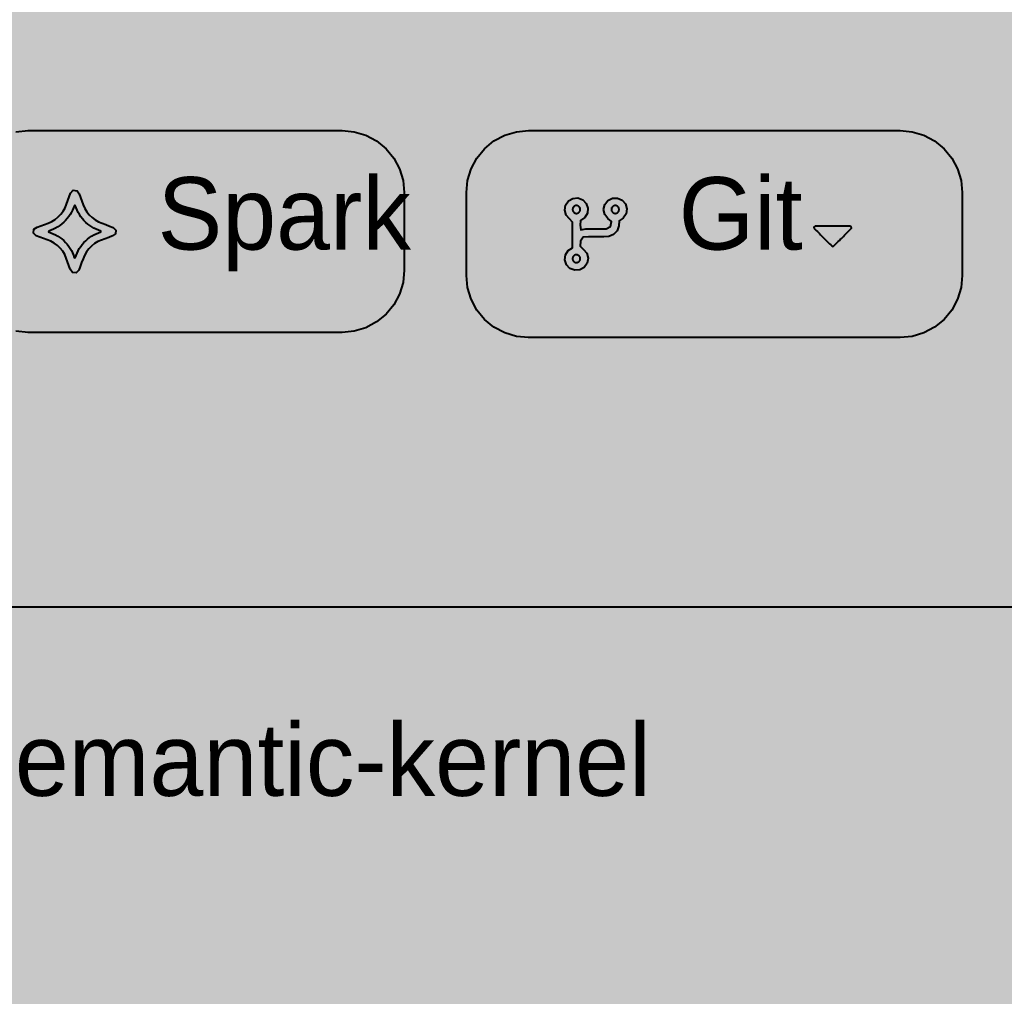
# Model space of a CAD drawing. Extents: x 0 to 2255, y 0 to 8703.
# Drawn here: x 621.7 to 811.8, y 8243.8 to 8432.4 of the extents above; entities that cross this region are included whole.
import ezdxf

# ---------------------------------------------------------------- set-up
doc = ezdxf.new("R2010")
doc.units = 0

msp = doc.modelspace()

# ---------------------------------------------------------------- hatches: boundary and pattern name
at = {"true_color": 0x0d1117}
for points in [[(0, 8703), (1280, 8703), (1280, 0.44), (0, 0.44)], [(0, 8639), (1280, 8639), (1280, 0.44), (0, 0.44)], [(623.31, 8411), (683.94, 8411), (683.94, 8411), (686.28, 8410.77), (688.53, 8410.09), (690.6, 8408.98), (692.42, 8407.49), (693.92, 8405.67), (695.02, 8403.59), (695.71, 8401.34), (695.94, 8399), (695.94, 8384), (695.94, 8384), (695.71, 8381.66), (695.02, 8379.41), (693.92, 8377.33), (692.42, 8375.51), (690.6, 8374.02), (688.53, 8372.91), (686.28, 8372.23), (683.94, 8372), (623.31, 8372), (623.31, 8372), (620.97, 8372.23), (618.72, 8372.91), (616.65, 8374.02), (614.83, 8375.51), (613.33, 8377.33), (612.23, 8379.41), (611.54, 8381.66), (611.31, 8384), (611.31, 8399), (611.31, 8399), (611.54, 8401.34), (612.23, 8403.59), (613.33, 8405.67), (614.83, 8407.49), (616.65, 8408.98), (618.72, 8410.09), (620.97, 8410.77), (623.31, 8411)], [(719.94, 8411), (791.69, 8411), (791.69, 8411), (794.03, 8410.77), (796.28, 8410.09), (798.35, 8408.98), (800.17, 8407.49), (801.67, 8405.67), (802.77, 8403.59), (803.46, 8401.34), (803.69, 8399), (803.69, 8383), (803.69, 8383), (803.46, 8380.66), (802.77, 8378.41), (801.67, 8376.33), (800.17, 8374.51), (798.35, 8373.02), (796.28, 8371.91), (794.03, 8371.23), (791.69, 8371), (719.94, 8371), (719.94, 8371), (717.6, 8371.23), (715.35, 8371.91), (713.27, 8373.02), (711.45, 8374.51), (709.96, 8376.33), (708.85, 8378.41), (708.17, 8380.66), (707.94, 8383), (707.94, 8399), (707.94, 8399), (708.17, 8401.34), (708.85, 8403.59), (709.96, 8405.67), (711.45, 8407.49), (713.27, 8408.98), (715.35, 8410.09), (717.6, 8410.77), (719.94, 8411)], [(350, 8319), (998.03, 8319), (998.03, 8319), (999.2, 8318.88), (1000.33, 8318.54), (1001.36, 8317.99), (1002.27, 8317.24), (1003.02, 8316.33), (1003.57, 8315.3), (1003.92, 8314.17), (1004.03, 8313), (1004.03, 7818.22), (1004.03, 7818.22), (1003.92, 7817.05), (1003.57, 7815.92), (1003.02, 7814.89), (1002.27, 7813.98), (1001.36, 7813.23), (1000.33, 7812.68), (999.2, 7812.33), (998.03, 7812.22), (350, 7812.22), (350, 7812.22), (348.83, 7812.33), (347.7, 7812.68), (346.67, 7813.23), (345.76, 7813.98), (345.01, 7814.89), (344.46, 7815.92), (344.12, 7817.05), (344, 7818.22), (344, 8313), (344, 8313), (344.12, 8314.17), (344.46, 8315.3), (345.01, 8316.33), (345.76, 8317.24), (346.67, 8317.99), (347.7, 8318.54), (348.83, 8318.88), (350, 8319)]]:
    msp.add_hatch(color=256, dxfattribs=at).paths.add_polyline_path(points, flags=0)
at = {"true_color": 0x010409}
msp.add_hatch(color=256, dxfattribs=at).paths.add_polyline_path([(0, 8639), (1280, 8639), (1280, 0.44), (0, 0.44)], flags=0)
at = {"true_color": 0x9198a1}
h = msp.add_hatch(color=256, dxfattribs=at)
h.paths.add_polyline_path([(631.51, 8398.93), (632.03, 8399.45), (632.76, 8399.38), (633.18, 8398.77), (633.44, 8398.07), (633.7, 8397.36), (633.96, 8396.65), (634.26, 8395.95), (634.65, 8395.31), (635.12, 8394.71), (635.66, 8394.19), (636.27, 8393.74), (636.93, 8393.37), (637.63, 8393.08), (638.33, 8392.82), (639.04, 8392.56), (639.75, 8392.3), (640.27, 8391.78), (640.2, 8391.05), (639.6, 8390.63), (638.89, 8390.37), (638.18, 8390.11), (637.47, 8389.85), (636.78, 8389.55), (636.13, 8389.16), (635.54, 8388.69), (635.01, 8388.15), (634.56, 8387.55), (634.19, 8386.89), (633.91, 8386.19), (633.65, 8385.48), (633.39, 8384.77), (633.13, 8384.06), (632.61, 8383.54), (631.88, 8383.61), (631.45, 8384.21), (631.19, 8384.92), (630.93, 8385.63), (630.67, 8386.34), (630.37, 8387.03), (629.99, 8387.68), (629.52, 8388.27), (628.97, 8388.8), (628.37, 8389.25), (627.71, 8389.62), (627.01, 8389.91), (626.3, 8390.17), (625.59, 8390.43), (624.88, 8390.69), (624.37, 8391.2), (624.44, 8391.93), (625.04, 8392.36), (625.75, 8392.62), (626.46, 8392.88), (627.17, 8393.14), (627.86, 8393.44), (628.51, 8393.83), (629.1, 8394.3), (629.63, 8394.84), (630.08, 8395.44), (630.45, 8396.1), (630.73, 8396.8), (630.99, 8397.51), (631.25, 8398.22), (631.51, 8398.93)], flags=0)
h.paths.add_polyline_path([(632.07, 8396.1), (631.89, 8395.65), (631.68, 8395.21), (631.44, 8394.78), (631.17, 8394.38), (630.87, 8393.99), (630.55, 8393.62), (630.21, 8393.28), (629.84, 8392.96), (629.46, 8392.66), (629.05, 8392.39), (628.63, 8392.15), (628.19, 8391.93), (627.74, 8391.75), (627.28, 8391.58), (627.26, 8391.42), (627.71, 8391.25), (628.17, 8391.07), (628.6, 8390.85), (629.03, 8390.61), (629.43, 8390.34), (629.82, 8390.05), (630.19, 8389.73), (630.53, 8389.39), (630.86, 8389.02), (631.15, 8388.63), (631.42, 8388.23), (631.66, 8387.81), (631.88, 8387.37), (632.06, 8386.92), (632.23, 8386.46), (632.4, 8386.43), (632.56, 8386.89), (632.75, 8387.34), (632.96, 8387.78), (633.2, 8388.2), (633.47, 8388.61), (633.76, 8389), (634.08, 8389.36), (634.43, 8389.71), (634.79, 8390.03), (635.18, 8390.33), (635.58, 8390.6), (636.01, 8390.84), (636.44, 8391.05), (636.89, 8391.24), (637.35, 8391.41), (637.38, 8391.57), (636.92, 8391.74), (636.47, 8391.92), (636.03, 8392.13), (635.61, 8392.38), (635.2, 8392.64), (634.81, 8392.94), (634.45, 8393.26), (634.1, 8393.6), (633.78, 8393.97), (633.48, 8394.36), (633.21, 8394.76), (632.97, 8395.18), (632.76, 8395.62), (632.57, 8396.07), (632.41, 8396.53), (632.24, 8396.55), (632.07, 8396.1)], flags=0)
at = {"true_color": 0x92a1b5}
h = msp.add_hatch(color=256, dxfattribs=at)
h.paths.add_polyline_path([(734.44, 8395.75), (734.65, 8396.71), (735.26, 8397.48), (736.13, 8397.93), (737.11, 8397.96), (738.01, 8397.57), (738.66, 8396.83), (738.93, 8395.88), (738.78, 8394.91), (738.22, 8394.1), (737.44, 8393.56), (737.4, 8392.57), (737.04, 8391.65), (736.36, 8390.94), (735.46, 8390.55), (734.47, 8390.5), (733.48, 8390.5), (732.49, 8390.5), (731.5, 8390.5), (730.52, 8390.41), (729.95, 8389.65), (729.94, 8388.66), (730.55, 8388.04), (731.19, 8387.29), (731.44, 8386.34), (731.26, 8385.37), (730.69, 8384.57), (729.83, 8384.09), (728.85, 8384.02), (727.93, 8384.38), (727.26, 8385.09), (726.95, 8386.03), (727.07, 8387), (727.59, 8387.83), (728.42, 8388.36), (728.44, 8389.34), (728.44, 8390.33), (728.44, 8391.32), (728.44, 8392.31), (728.44, 8393.3), (727.85, 8393.94), (727.21, 8394.68), (726.94, 8395.63), (727.1, 8396.6), (727.66, 8397.4), (728.51, 8397.9), (729.49, 8397.98), (730.41, 8397.64), (731.1, 8396.93), (731.42, 8396.01), (731.32, 8395.03), (730.81, 8394.19), (729.99, 8393.65), (729.94, 8392.69), (730.02, 8391.83), (730.99, 8392), (731.98, 8392), (732.97, 8392), (733.96, 8392), (734.95, 8392), (735.78, 8392.46), (735.94, 8393.43), (735.25, 8394.01), (734.65, 8394.79), (734.44, 8395.75)], flags=0)
h.paths.add_polyline_path([(728.44, 8395.75), (728.44, 8395.68), (728.45, 8395.6), (728.47, 8395.53), (728.49, 8395.46), (728.53, 8395.4), (728.56, 8395.33), (728.61, 8395.27), (728.66, 8395.22), (728.71, 8395.17), (728.77, 8395.13), (728.83, 8395.09), (728.9, 8395.06), (728.97, 8395.03), (729.04, 8395.01), (729.11, 8395), (729.19, 8395), (729.26, 8395), (729.33, 8395.01), (729.41, 8395.03), (729.47, 8395.06), (729.54, 8395.09), (729.6, 8395.13), (729.66, 8395.17), (729.72, 8395.22), (729.77, 8395.27), (729.81, 8395.33), (729.85, 8395.4), (729.88, 8395.46), (729.91, 8395.53), (729.92, 8395.6), (729.93, 8395.68), (729.94, 8395.75), (729.93, 8395.82), (729.92, 8395.9), (729.91, 8395.97), (729.88, 8396.04), (729.85, 8396.1), (729.81, 8396.17), (729.77, 8396.23), (729.72, 8396.28), (729.66, 8396.33), (729.6, 8396.37), (729.54, 8396.41), (729.47, 8396.44), (729.41, 8396.47), (729.33, 8396.49), (729.26, 8396.5), (729.19, 8396.5), (729.11, 8396.5), (729.04, 8396.49), (728.97, 8396.47), (728.9, 8396.44), (728.83, 8396.41), (728.77, 8396.37), (728.71, 8396.33), (728.66, 8396.28), (728.61, 8396.23), (728.56, 8396.17), (728.53, 8396.1), (728.49, 8396.04), (728.47, 8395.97), (728.45, 8395.9), (728.44, 8395.82), (728.44, 8395.75)], flags=0)
h.paths.add_polyline_path([(736.69, 8396.5), (736.61, 8396.5), (736.54, 8396.49), (736.47, 8396.47), (736.4, 8396.44), (736.33, 8396.41), (736.27, 8396.37), (736.21, 8396.33), (736.16, 8396.28), (736.11, 8396.23), (736.06, 8396.17), (736.03, 8396.1), (735.99, 8396.04), (735.97, 8395.97), (735.95, 8395.9), (735.94, 8395.82), (735.94, 8395.75), (735.94, 8395.68), (735.95, 8395.6), (735.97, 8395.53), (735.99, 8395.46), (736.03, 8395.4), (736.06, 8395.33), (736.11, 8395.27), (736.16, 8395.22), (736.21, 8395.17), (736.27, 8395.13), (736.33, 8395.09), (736.4, 8395.06), (736.47, 8395.03), (736.54, 8395.01), (736.61, 8395), (736.69, 8395), (736.76, 8395), (736.83, 8395.01), (736.91, 8395.03), (736.97, 8395.06), (737.04, 8395.09), (737.1, 8395.13), (737.16, 8395.17), (737.22, 8395.22), (737.27, 8395.27), (737.31, 8395.33), (737.35, 8395.4), (737.38, 8395.46), (737.41, 8395.53), (737.42, 8395.6), (737.43, 8395.68), (737.44, 8395.75), (737.43, 8395.82), (737.42, 8395.9), (737.41, 8395.97), (737.38, 8396.04), (737.35, 8396.1), (737.31, 8396.17), (737.27, 8396.23), (737.22, 8396.28), (737.16, 8396.33), (737.1, 8396.37), (737.04, 8396.41), (736.97, 8396.44), (736.91, 8396.47), (736.83, 8396.49), (736.76, 8396.5), (736.69, 8396.5)], flags=0)
h.paths.add_polyline_path([(729.19, 8387), (729.11, 8387), (729.04, 8386.99), (728.97, 8386.97), (728.9, 8386.94), (728.83, 8386.91), (728.77, 8386.87), (728.71, 8386.83), (728.66, 8386.78), (728.61, 8386.73), (728.56, 8386.67), (728.53, 8386.6), (728.49, 8386.54), (728.47, 8386.47), (728.45, 8386.4), (728.44, 8386.32), (728.44, 8386.25), (728.44, 8386.18), (728.45, 8386.1), (728.47, 8386.03), (728.49, 8385.96), (728.53, 8385.9), (728.56, 8385.83), (728.61, 8385.77), (728.66, 8385.72), (728.71, 8385.67), (728.77, 8385.63), (728.83, 8385.59), (728.9, 8385.56), (728.97, 8385.53), (729.04, 8385.51), (729.11, 8385.5), (729.19, 8385.5), (729.26, 8385.5), (729.33, 8385.51), (729.41, 8385.53), (729.47, 8385.56), (729.54, 8385.59), (729.6, 8385.63), (729.66, 8385.67), (729.72, 8385.72), (729.77, 8385.77), (729.81, 8385.83), (729.85, 8385.9), (729.88, 8385.96), (729.91, 8386.03), (729.92, 8386.1), (729.93, 8386.18), (729.94, 8386.25), (729.93, 8386.32), (729.92, 8386.4), (729.91, 8386.47), (729.88, 8386.54), (729.85, 8386.6), (729.81, 8386.67), (729.77, 8386.73), (729.72, 8386.78), (729.66, 8386.83), (729.6, 8386.87), (729.54, 8386.91), (729.47, 8386.94), (729.41, 8386.97), (729.33, 8386.99), (729.26, 8387), (729.19, 8387)], flags=0)
at = {"true_color": 0x9198a1}
msp.add_hatch(color=256, dxfattribs=at).paths.add_polyline_path([(775.11, 8392.07), (775.31, 8391.87), (775.51, 8391.68), (775.71, 8391.48), (775.91, 8391.28), (776.11, 8391.08), (776.31, 8390.88), (776.5, 8390.68), (776.7, 8390.48), (776.9, 8390.29), (777.1, 8390.09), (777.3, 8389.89), (777.5, 8389.69), (777.7, 8389.49), (777.89, 8389.29), (778.09, 8389.09), (778.29, 8388.9), (778.49, 8388.7), (778.74, 8388.61), (778.96, 8388.78), (779.16, 8388.97), (779.36, 8389.17), (779.56, 8389.37), (779.76, 8389.57), (779.96, 8389.77), (780.15, 8389.97), (780.35, 8390.17), (780.55, 8390.36), (780.75, 8390.56), (780.95, 8390.76), (781.15, 8390.96), (781.35, 8391.16), (781.54, 8391.36), (781.74, 8391.55), (781.94, 8391.75), (782.14, 8391.95), (782.32, 8392.16), (782.26, 8392.42), (782, 8392.5), (781.72, 8392.5), (781.44, 8392.5), (781.16, 8392.5), (780.88, 8392.5), (780.6, 8392.5), (780.32, 8392.5), (780.04, 8392.5), (779.76, 8392.5), (779.48, 8392.5), (779.19, 8392.5), (778.91, 8392.5), (778.63, 8392.5), (778.35, 8392.5), (778.07, 8392.5), (777.79, 8392.5), (777.51, 8392.5), (777.23, 8392.5), (776.95, 8392.5), (776.67, 8392.5), (776.39, 8392.5), (776.11, 8392.5), (775.82, 8392.5), (775.54, 8392.5), (775.26, 8392.5), (775.06, 8392.33), (775.11, 8392.07)], flags=0)

# ---------------------------------------------------------------- linework, layer by layer
at = {"true_color": 0x3d444d}
for points in [[(620.97, 8410.77), (623.31, 8411), (623.31, 8411), (683.94, 8411), (683.94, 8411), (686.28, 8410.77), (688.53, 8410.09), (690.6, 8408.98), (692.42, 8407.49), (693.92, 8405.67), (695.02, 8403.59), (695.71, 8401.34), (695.94, 8399), (695.94, 8384), (695.94, 8384), (695.71, 8381.66), (695.02, 8379.41), (693.92, 8377.33), (692.42, 8375.51), (690.6, 8374.02), (688.53, 8372.91), (686.28, 8372.23), (683.94, 8372), (623.31, 8372), (623.31, 8372), (620.97, 8372.23)], [(350, 8319), (998.03, 8319), (998.03, 8319), (999.2, 8318.88), (1000.33, 8318.54), (1001.36, 8317.99), (1002.27, 8317.24), (1003.02, 8316.33), (1003.57, 8315.3), (1003.92, 8314.17), (1004.03, 8313), (1004.03, 7818.22), (1004.03, 7818.22), (1003.92, 7817.05), (1003.57, 7815.92), (1003.02, 7814.89), (1002.27, 7813.98), (1001.36, 7813.23), (1000.33, 7812.68), (999.2, 7812.33), (998.03, 7812.22), (350, 7812.22)]]:
    msp.add_lwpolyline(points, dxfattribs=at)
msp.add_lwpolyline([(719.94, 8411), (791.69, 8411), (791.69, 8411), (794.03, 8410.77), (796.28, 8410.09), (798.35, 8408.98), (800.17, 8407.49), (801.67, 8405.67), (802.77, 8403.59), (803.46, 8401.34), (803.69, 8399), (803.69, 8383), (803.69, 8383), (803.46, 8380.66), (802.77, 8378.41), (801.67, 8376.33), (800.17, 8374.51), (798.35, 8373.02), (796.28, 8371.91), (794.03, 8371.23), (791.69, 8371), (719.94, 8371), (719.94, 8371), (717.6, 8371.23), (715.35, 8371.91), (713.27, 8373.02), (711.45, 8374.51), (709.96, 8376.33), (708.85, 8378.41), (708.17, 8380.66), (707.94, 8383), (707.94, 8399), (707.94, 8399), (708.17, 8401.34), (708.85, 8403.59), (709.96, 8405.67), (711.45, 8407.49), (713.27, 8408.98), (715.35, 8410.09), (717.6, 8410.77), (719.94, 8411)], close=True, dxfattribs=at)
at = {"true_color": 0x9198a1}
for points in [[(631.51, 8398.93), (632.03, 8399.45), (632.76, 8399.38), (633.18, 8398.77), (633.44, 8398.07), (633.7, 8397.36), (633.96, 8396.65), (634.26, 8395.95), (634.65, 8395.31), (635.12, 8394.71), (635.66, 8394.19), (636.27, 8393.74), (636.93, 8393.37), (637.63, 8393.08), (638.33, 8392.82), (639.04, 8392.56), (639.75, 8392.3), (640.27, 8391.78), (640.2, 8391.05), (639.6, 8390.63), (638.89, 8390.37), (638.18, 8390.11), (637.47, 8389.85), (636.78, 8389.55), (636.13, 8389.16), (635.54, 8388.69), (635.01, 8388.15), (634.56, 8387.55), (634.19, 8386.89), (633.91, 8386.19), (633.65, 8385.48), (633.39, 8384.77), (633.13, 8384.06), (632.61, 8383.54), (631.88, 8383.61), (631.45, 8384.21), (631.19, 8384.92), (630.93, 8385.63), (630.67, 8386.34), (630.37, 8387.03), (629.99, 8387.68), (629.52, 8388.27), (628.97, 8388.8), (628.37, 8389.25), (627.71, 8389.62), (627.01, 8389.91), (626.3, 8390.17), (625.59, 8390.43), (624.88, 8390.69), (624.37, 8391.2), (624.44, 8391.93), (625.04, 8392.36), (625.75, 8392.62), (626.46, 8392.88), (627.17, 8393.14), (627.86, 8393.44), (628.51, 8393.83), (629.1, 8394.3), (629.63, 8394.84), (630.08, 8395.44), (630.45, 8396.1), (630.73, 8396.8), (630.99, 8397.51), (631.25, 8398.22), (631.51, 8398.93)], [(632.07, 8396.1), (631.89, 8395.65), (631.68, 8395.21), (631.44, 8394.78), (631.17, 8394.38), (630.87, 8393.99), (630.55, 8393.62), (630.21, 8393.28), (629.84, 8392.96), (629.46, 8392.66), (629.05, 8392.39), (628.63, 8392.15), (628.19, 8391.93), (627.74, 8391.75), (627.28, 8391.58), (627.26, 8391.42), (627.71, 8391.25), (628.17, 8391.07), (628.6, 8390.85), (629.03, 8390.61), (629.43, 8390.34), (629.82, 8390.05), (630.19, 8389.73), (630.53, 8389.39), (630.86, 8389.02), (631.15, 8388.63), (631.42, 8388.23), (631.66, 8387.81), (631.88, 8387.37), (632.06, 8386.92), (632.23, 8386.46), (632.4, 8386.43), (632.56, 8386.89), (632.75, 8387.34), (632.96, 8387.78), (633.2, 8388.2), (633.47, 8388.61), (633.76, 8389), (634.08, 8389.36), (634.43, 8389.71), (634.79, 8390.03), (635.18, 8390.33), (635.58, 8390.6), (636.01, 8390.84), (636.44, 8391.05), (636.89, 8391.24), (637.35, 8391.41), (637.38, 8391.57), (636.92, 8391.74), (636.47, 8391.92), (636.03, 8392.13), (635.61, 8392.38), (635.2, 8392.64), (634.81, 8392.94), (634.45, 8393.26), (634.1, 8393.6), (633.78, 8393.97), (633.48, 8394.36), (633.21, 8394.76), (632.97, 8395.18), (632.76, 8395.62), (632.57, 8396.07), (632.41, 8396.53), (632.24, 8396.55), (632.07, 8396.1)], [(775.11, 8392.07), (775.31, 8391.87), (775.51, 8391.68), (775.71, 8391.48), (775.91, 8391.28), (776.11, 8391.08), (776.31, 8390.88), (776.5, 8390.68), (776.7, 8390.48), (776.9, 8390.29), (777.1, 8390.09), (777.3, 8389.89), (777.5, 8389.69), (777.7, 8389.49), (777.89, 8389.29), (778.09, 8389.09), (778.29, 8388.9), (778.49, 8388.7), (778.74, 8388.61), (778.96, 8388.78), (779.16, 8388.97), (779.36, 8389.17), (779.56, 8389.37), (779.76, 8389.57), (779.96, 8389.77), (780.15, 8389.97), (780.35, 8390.17), (780.55, 8390.36), (780.75, 8390.56), (780.95, 8390.76), (781.15, 8390.96), (781.35, 8391.16), (781.54, 8391.36), (781.74, 8391.55), (781.94, 8391.75), (782.14, 8391.95), (782.32, 8392.16), (782.26, 8392.42), (782, 8392.5), (781.72, 8392.5), (781.44, 8392.5), (781.16, 8392.5), (780.88, 8392.5), (780.6, 8392.5), (780.32, 8392.5), (780.04, 8392.5), (779.76, 8392.5), (779.48, 8392.5), (779.19, 8392.5), (778.91, 8392.5), (778.63, 8392.5), (778.35, 8392.5), (778.07, 8392.5), (777.79, 8392.5), (777.51, 8392.5), (777.23, 8392.5), (776.95, 8392.5), (776.67, 8392.5), (776.39, 8392.5), (776.11, 8392.5), (775.82, 8392.5), (775.54, 8392.5), (775.26, 8392.5), (775.06, 8392.33), (775.11, 8392.07)]]:
    msp.add_lwpolyline(points, close=True, dxfattribs=at)
at = {"true_color": 0x92a1b5}
for points in [[(734.44, 8395.75), (734.65, 8396.71), (735.26, 8397.48), (736.13, 8397.93), (737.11, 8397.96), (738.01, 8397.57), (738.66, 8396.83), (738.93, 8395.88), (738.78, 8394.91), (738.22, 8394.1), (737.44, 8393.56), (737.4, 8392.57), (737.04, 8391.65), (736.36, 8390.94), (735.46, 8390.55), (734.47, 8390.5), (733.48, 8390.5), (732.49, 8390.5), (731.5, 8390.5), (730.52, 8390.41), (729.95, 8389.65), (729.94, 8388.66), (730.55, 8388.04), (731.19, 8387.29), (731.44, 8386.34), (731.26, 8385.37), (730.69, 8384.57), (729.83, 8384.09), (728.85, 8384.02), (727.93, 8384.38), (727.26, 8385.09), (726.95, 8386.03), (727.07, 8387), (727.59, 8387.83), (728.42, 8388.36), (728.44, 8389.34), (728.44, 8390.33), (728.44, 8391.32), (728.44, 8392.31), (728.44, 8393.3), (727.85, 8393.94), (727.21, 8394.68), (726.94, 8395.63), (727.1, 8396.6), (727.66, 8397.4), (728.51, 8397.9), (729.49, 8397.98), (730.41, 8397.64), (731.1, 8396.93), (731.42, 8396.01), (731.32, 8395.03), (730.81, 8394.19), (729.99, 8393.65), (729.94, 8392.69), (730.02, 8391.83), (730.99, 8392), (731.98, 8392), (732.97, 8392), (733.96, 8392), (734.95, 8392), (735.78, 8392.46), (735.94, 8393.43), (735.25, 8394.01), (734.65, 8394.79), (734.44, 8395.75)], [(728.44, 8395.75), (728.44, 8395.68), (728.45, 8395.6), (728.47, 8395.53), (728.49, 8395.46), (728.53, 8395.4), (728.56, 8395.33), (728.61, 8395.27), (728.66, 8395.22), (728.71, 8395.17), (728.77, 8395.13), (728.83, 8395.09), (728.9, 8395.06), (728.97, 8395.03), (729.04, 8395.01), (729.11, 8395), (729.19, 8395), (729.26, 8395), (729.33, 8395.01), (729.41, 8395.03), (729.47, 8395.06), (729.54, 8395.09), (729.6, 8395.13), (729.66, 8395.17), (729.72, 8395.22), (729.77, 8395.27), (729.81, 8395.33), (729.85, 8395.4), (729.88, 8395.46), (729.91, 8395.53), (729.92, 8395.6), (729.93, 8395.68), (729.94, 8395.75), (729.93, 8395.82), (729.92, 8395.9), (729.91, 8395.97), (729.88, 8396.04), (729.85, 8396.1), (729.81, 8396.17), (729.77, 8396.23), (729.72, 8396.28), (729.66, 8396.33), (729.6, 8396.37), (729.54, 8396.41), (729.47, 8396.44), (729.41, 8396.47), (729.33, 8396.49), (729.26, 8396.5), (729.19, 8396.5), (729.11, 8396.5), (729.04, 8396.49), (728.97, 8396.47), (728.9, 8396.44), (728.83, 8396.41), (728.77, 8396.37), (728.71, 8396.33), (728.66, 8396.28), (728.61, 8396.23), (728.56, 8396.17), (728.53, 8396.1), (728.49, 8396.04), (728.47, 8395.97), (728.45, 8395.9), (728.44, 8395.82), (728.44, 8395.75)], [(736.69, 8396.5), (736.61, 8396.5), (736.54, 8396.49), (736.47, 8396.47), (736.4, 8396.44), (736.33, 8396.41), (736.27, 8396.37), (736.21, 8396.33), (736.16, 8396.28), (736.11, 8396.23), (736.06, 8396.17), (736.03, 8396.1), (735.99, 8396.04), (735.97, 8395.97), (735.95, 8395.9), (735.94, 8395.82), (735.94, 8395.75), (735.94, 8395.68), (735.95, 8395.6), (735.97, 8395.53), (735.99, 8395.46), (736.03, 8395.4), (736.06, 8395.33), (736.11, 8395.27), (736.16, 8395.22), (736.21, 8395.17), (736.27, 8395.13), (736.33, 8395.09), (736.4, 8395.06), (736.47, 8395.03), (736.54, 8395.01), (736.61, 8395), (736.69, 8395), (736.76, 8395), (736.83, 8395.01), (736.91, 8395.03), (736.97, 8395.06), (737.04, 8395.09), (737.1, 8395.13), (737.16, 8395.17), (737.22, 8395.22), (737.27, 8395.27), (737.31, 8395.33), (737.35, 8395.4), (737.38, 8395.46), (737.41, 8395.53), (737.42, 8395.6), (737.43, 8395.68), (737.44, 8395.75), (737.43, 8395.82), (737.42, 8395.9), (737.41, 8395.97), (737.38, 8396.04), (737.35, 8396.1), (737.31, 8396.17), (737.27, 8396.23), (737.22, 8396.28), (737.16, 8396.33), (737.1, 8396.37), (737.04, 8396.41), (736.97, 8396.44), (736.91, 8396.47), (736.83, 8396.49), (736.76, 8396.5), (736.69, 8396.5)], [(729.19, 8387), (729.11, 8387), (729.04, 8386.99), (728.97, 8386.97), (728.9, 8386.94), (728.83, 8386.91), (728.77, 8386.87), (728.71, 8386.83), (728.66, 8386.78), (728.61, 8386.73), (728.56, 8386.67), (728.53, 8386.6), (728.49, 8386.54), (728.47, 8386.47), (728.45, 8386.4), (728.44, 8386.32), (728.44, 8386.25), (728.44, 8386.18), (728.45, 8386.1), (728.47, 8386.03), (728.49, 8385.96), (728.53, 8385.9), (728.56, 8385.83), (728.61, 8385.77), (728.66, 8385.72), (728.71, 8385.67), (728.77, 8385.63), (728.83, 8385.59), (728.9, 8385.56), (728.97, 8385.53), (729.04, 8385.51), (729.11, 8385.5), (729.19, 8385.5), (729.26, 8385.5), (729.33, 8385.51), (729.41, 8385.53), (729.47, 8385.56), (729.54, 8385.59), (729.6, 8385.63), (729.66, 8385.67), (729.72, 8385.72), (729.77, 8385.77), (729.81, 8385.83), (729.85, 8385.9), (729.88, 8385.96), (729.91, 8386.03), (729.92, 8386.1), (729.93, 8386.18), (729.94, 8386.25), (729.93, 8386.32), (729.92, 8386.4), (729.91, 8386.47), (729.88, 8386.54), (729.85, 8386.6), (729.81, 8386.67), (729.77, 8386.73), (729.72, 8386.78), (729.66, 8386.83), (729.6, 8386.87), (729.54, 8386.91), (729.47, 8386.94), (729.41, 8386.97), (729.33, 8386.99), (729.26, 8387), (729.19, 8387)]]:
    msp.add_lwpolyline(points, close=True, dxfattribs=at)

# ---------------------------------------------------------------- texts
at = {"true_color": 0xf0f6fc}
for s, p in [('Spark', (648.31, 8388)), ('Git', (748.94, 8388)), ('microsoft/semantic-kernel', (530.25, 8282.5))]:
    msp.add_text(s, height=14, dxfattribs=at).set_placement(p)

doc.saveas('drawing.dxf')
